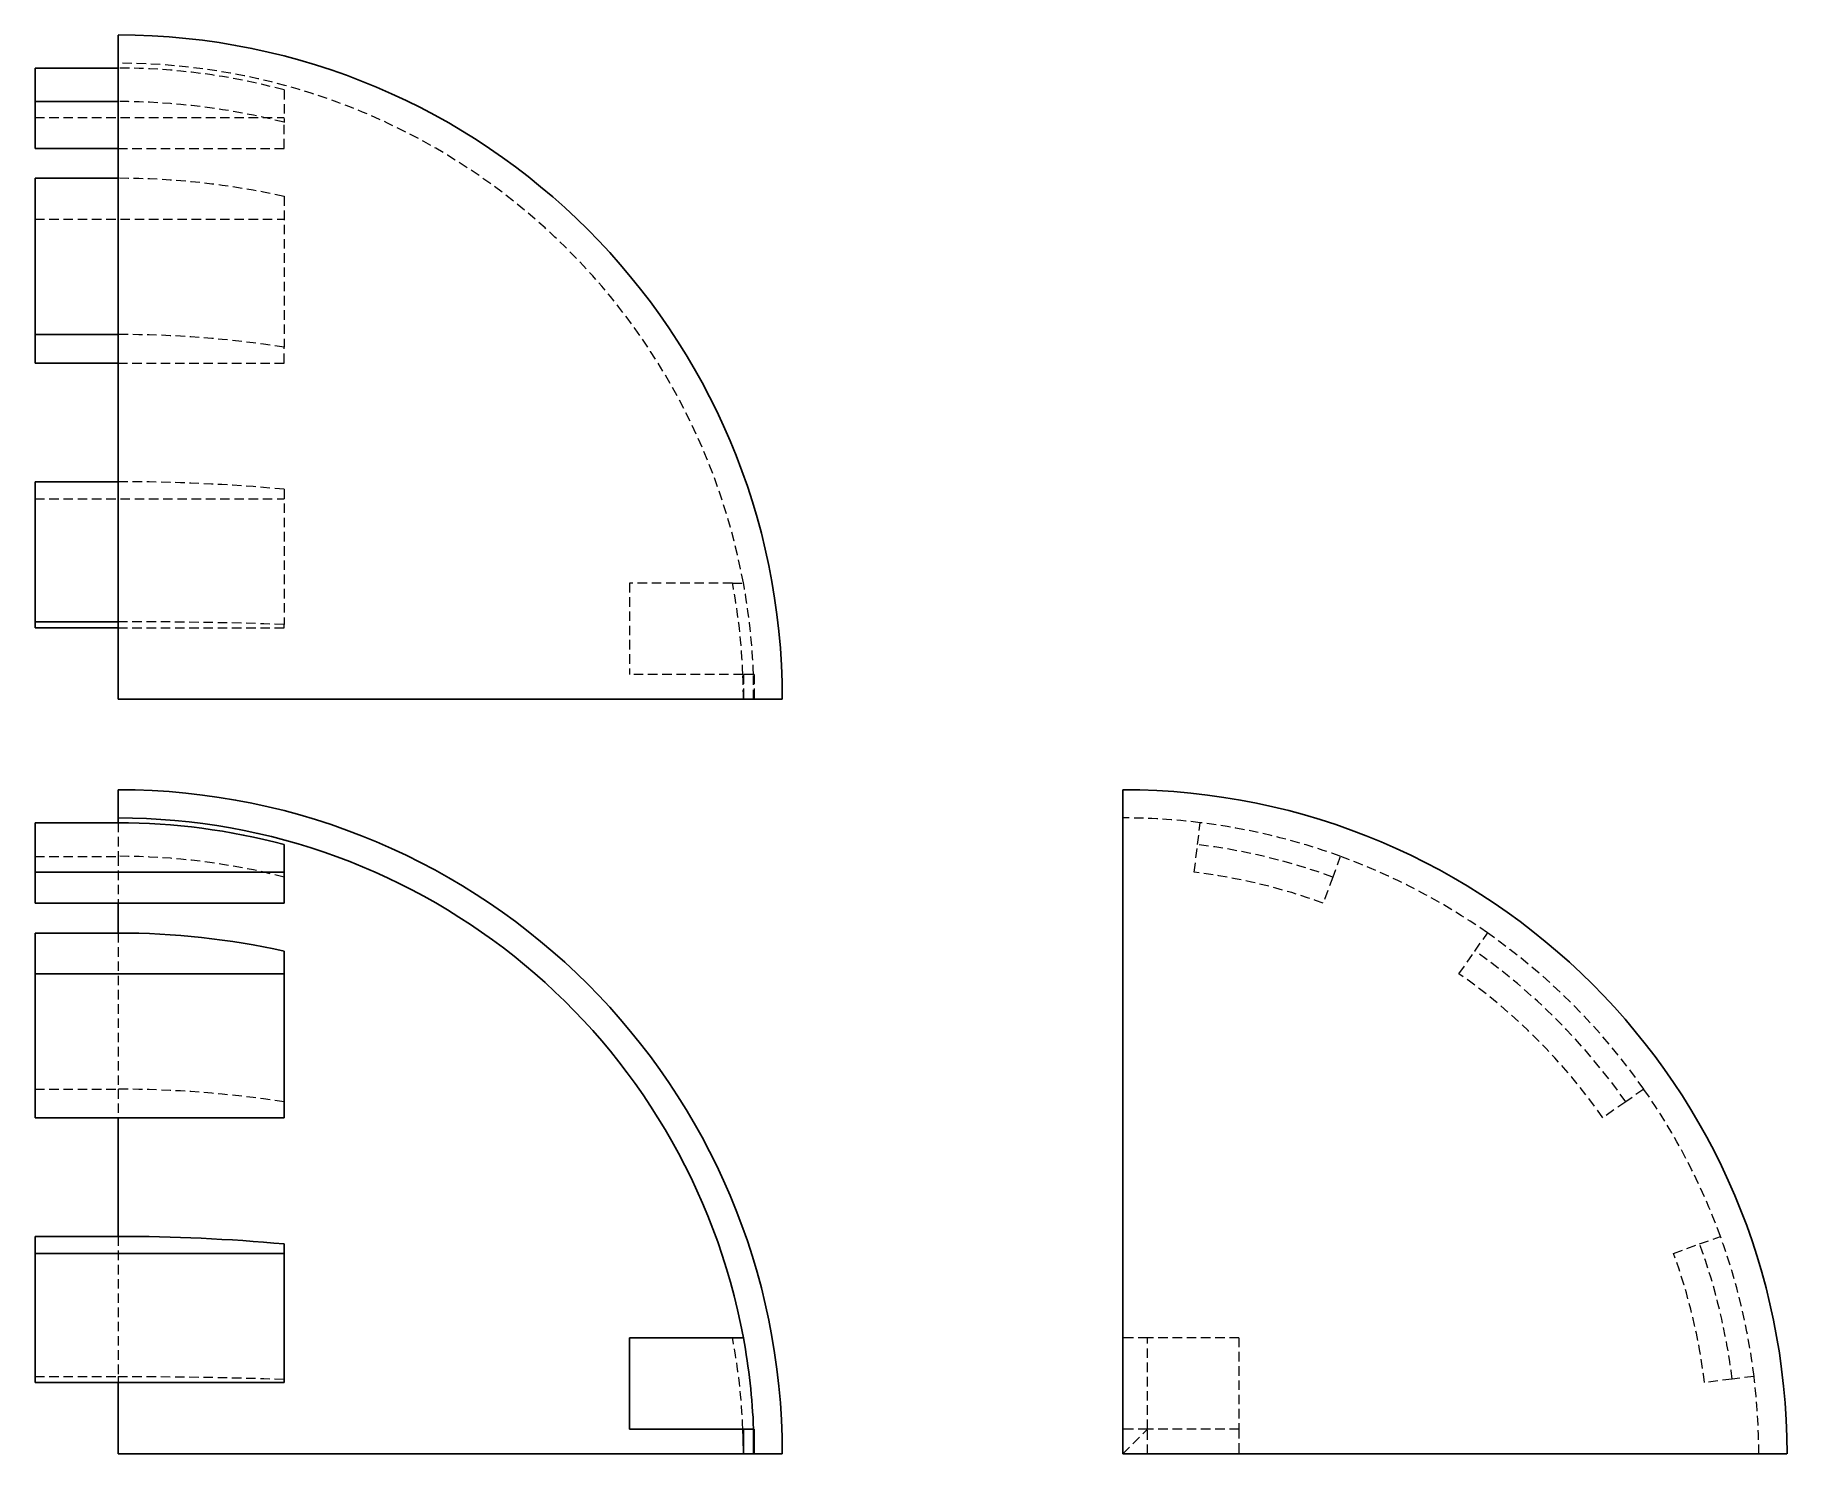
# Model space of a CAD drawing. Header units: millimetres. Extents: x 33 to 267, y 13 to 202.
import ezdxf

# ---------------------------------------------------------------- set-up
doc = ezdxf.new("R2010")
doc.units = ezdxf.units.MM
doc.linetypes.add('HIDDEN', pattern=[1.905, 1.27, -0.635])

msp = doc.modelspace()

# ---------------------------------------------------------------- linework, layer by layer
at = {"color": 7, "linetype": 'Continuous', "lineweight": 25}
for p, q in [((44.11, 113.56), (44.11, 202.44)), ((33, 198.03), (44.11, 198.03)), ((33, 193.53), (33, 198.03)), ((33, 193.53), (44.11, 193.53)), ((33, 187.27), (33, 193.53)), ((33, 187.27), (44.11, 187.27)), ((33, 162.37), (33, 183.27)), ((33, 183.27), (44.11, 183.27)), ((33, 162.37), (44.11, 162.37)), ((33, 158.55), (33, 162.37)), ((33, 158.55), (44.11, 158.55)), ((33, 142.67), (44.11, 142.67)), ((33, 123.93), (33, 142.67)), ((33, 123.93), (44.11, 123.93)), ((33, 123.12), (33, 123.93)), ((33, 123.12), (44.11, 123.12)), ((133, 113.56), (44.11, 113.56)), ((44.11, 101.44), (44.11, 97.67)), ((178.56, 12.56), (178.56, 101.44)), ((33, 97.03), (44.11, 97.03)), ((33, 90.42), (33, 97.03)), ((44.11, 97.67), (44.11, 97.03)), ((66.33, 90.42), (66.33, 94.1)), ((33, 90.42), (66.33, 90.42)), ((33, 86.27), (33, 90.42)), ((66.33, 86.27), (66.33, 90.42)), ((33, 86.27), (66.33, 86.27)), ((44.11, 86.27), (44.11, 82.27)), ((33, 76.81), (33, 82.27)), ((33, 82.27), (44.11, 82.27)), ((66.33, 76.81), (66.33, 79.86)), ((33, 76.81), (66.33, 76.81)), ((33, 57.55), (33, 76.81)), ((66.33, 57.55), (66.33, 76.81)), ((33, 57.55), (66.33, 57.55)), ((44.11, 57.55), (44.11, 41.67)), ((33, 41.67), (44.11, 41.67)), ((33, 39.39), (33, 41.67)), ((66.33, 39.39), (66.33, 40.66)), ((33, 22.12), (33, 39.39)), ((33, 39.39), (66.33, 39.39)), ((66.33, 22.12), (66.33, 39.39)), ((112.56, 28.11), (112.56, 15.89)), ((127.72, 28.11), (112.56, 28.11)), ((127.72, 28.11), (127.79, 28.11)), ((33, 22.12), (66.33, 22.12)), ((44.11, 22.12), (44.11, 12.56)), ((112.56, 15.89), (129.16, 15.89)), ((127.79, 15.89), (127.79, 12.56)), ((129.22, 15.89), (129.16, 15.89)), ((129.16, 12.56), (129.16, 15.89)), ((129.22, 15.89), (129.22, 12.56)), ((44.11, 12.56), (127.79, 12.56)), ((127.79, 12.56), (129.16, 12.56)), ((129.16, 12.56), (129.22, 12.56)), ((129.22, 12.56), (133, 12.56)), ((267.44, 12.56), (178.56, 12.56))]:
    msp.add_line(p, q, dxfattribs=at)
at = {"color": 7, "linetype": 'HIDDEN', "lineweight": 18}
for p, q in [((66.33, 195.1), (66.33, 190.76)), ((33, 191.42), (66.33, 191.42)), ((66.33, 187.27), (66.33, 190.76)), ((44.11, 187.27), (66.33, 187.27)), ((66.33, 180.86), (66.33, 160.68)), ((33, 177.81), (66.33, 177.81)), ((66.33, 158.55), (66.33, 160.68)), ((44.11, 158.55), (66.33, 158.55)), ((66.33, 141.66), (66.33, 123.57)), ((33, 140.39), (66.33, 140.39)), ((126.33, 129.11), (112.56, 129.11)), ((112.56, 129.11), (112.56, 116.89)), ((126.33, 129.11), (127.72, 129.11)), ((127.72, 129.11), (127.79, 129.11)), ((44.11, 123.12), (66.33, 123.12)), ((66.33, 123.12), (66.33, 123.57)), ((127.72, 116.89), (112.56, 116.89)), ((127.79, 116.89), (127.72, 116.89)), ((129.16, 116.89), (127.79, 116.89)), ((127.79, 116.89), (127.79, 113.56)), ((129.22, 116.89), (129.16, 116.89)), ((129.16, 113.56), (129.16, 116.89)), ((129.22, 116.89), (129.22, 113.56)), ((44.11, 97.03), (44.11, 92.53)), ((188.57, 94.1), (188.93, 97.03)), ((188.12, 90.42), (188.57, 94.1)), ((33, 92.53), (44.11, 92.53)), ((44.11, 92.53), (44.11, 86.27)), ((207.67, 92.53), (206.66, 89.76)), ((206.66, 89.76), (205.39, 86.27)), ((44.11, 82.27), (44.11, 61.37)), ((225.68, 79.86), (227.37, 82.27)), ((223.55, 76.81), (225.68, 79.86)), ((33, 61.37), (44.11, 61.37)), ((44.11, 61.37), (44.11, 57.55)), ((248.27, 61.37), (245.86, 59.68)), ((245.86, 59.68), (242.81, 57.55)), ((44.11, 41.67), (44.11, 22.93)), ((252.27, 39.39), (255.76, 40.66)), ((255.76, 40.66), (258.53, 41.67)), ((181.89, 28.11), (178.56, 28.11)), ((181.89, 15.89), (181.89, 28.11)), ((194.11, 28.11), (181.89, 28.11)), ((194.11, 28.11), (194.11, 15.89)), ((33, 22.93), (44.11, 22.93)), ((44.11, 22.93), (44.11, 22.12)), ((260.1, 22.57), (256.42, 22.12)), ((263.03, 22.93), (260.1, 22.57)), ((181.89, 15.89), (178.56, 15.89)), ((181.89, 12.56), (181.89, 15.89)), ((194.11, 15.89), (181.89, 15.89)), ((194.11, 15.89), (194.11, 12.56))]:
    msp.add_line(p, q, dxfattribs=at)
at = {"color": 7, "linetype": 'HIDDEN', "lineweight": 18, "flags": 128}
for points in [[(66.33, 123.57), (63.61, 123.65), (60.86, 123.73), (58.1, 123.79), (55.32, 123.84), (52.53, 123.88), (49.73, 123.91), (46.92, 123.92), (44.11, 123.93)], [(44.11, 22.93), (46.92, 22.92), (49.73, 22.91), (52.53, 22.88), (55.32, 22.84), (58.1, 22.79), (60.86, 22.73), (63.61, 22.65), (66.33, 22.57)]]:
    msp.add_lwpolyline(points, dxfattribs=at)
at = {"color": 7, "linetype": 'Continuous', "lineweight": 25}
for centre, radius, start, end in [((44.11, 113.56), 88.89, 0, 90), ((44.11, 12.56), 88.89, 0, 90), ((178.56, 12.56), 88.89, 0, 90), ((44.11, 12.56), 85.11, 10.531, 90), ((44.11, 11.32), 85.71, 74.9749, 90.0015), ((44.16, -20.57), 102.84, 77.5502, 90.0281), ((44.25, -200.39), 242.06, 84.7647, 90.0321), ((44.11, 12.56), 85.11, 2.2445, 10.531), ((44.11, 12.56), 83.68, 0, 2.283)]:
    msp.add_arc(centre, radius, start, end, dxfattribs=at)
at = {"color": 7, "linetype": 'HIDDEN', "lineweight": 18}
for centre, radius, start, end in [((44.11, 113.56), 85.11, 10.531, 90), ((44.11, 112.32), 85.71, 74.9749, 90.0015), ((44.13, 103.29), 90.25, 75.7566, 90.0114), ((44.16, 80.43), 102.84, 77.5502, 90.0281), ((44.21, 17.06), 145.31, 81.2442, 90.0406), ((44.25, -99.39), 242.06, 84.7647, 90.0321), ((44.11, 113.56), 83.68, 2.283, 10.7135), ((44.11, 113.56), 85.11, 2.2445, 10.531), ((44.11, 113.56), 83.68, 0, 2.283), ((44.11, 113.56), 85.11, 0, 2.2445), ((178.56, 12.56), 85.11, 83, 90), ((178.56, 12.56), 85.11, 70, 83), ((178.56, 12.56), 82.16, 70, 83), ((44.13, 2.29), 90.25, 75.7566, 90.0114), ((178.56, 12.56), 85.11, 55, 70), ((178.56, 12.56), 78.44, 70, 83), ((178.56, 12.56), 85.11, 35, 55), ((178.56, 12.56), 82.16, 35, 55), ((178.56, 12.56), 78.44, 35, 55), ((44.21, -83.94), 145.31, 81.2442, 90.0406), ((178.56, 12.56), 85.11, 20, 35), ((178.56, 12.56), 82.16, 7, 20), ((178.56, 12.56), 85.11, 7, 20), ((178.56, 12.56), 78.44, 7, 20), ((44.11, 12.56), 83.68, 2.283, 10.7135), ((178.56, 12.56), 85.11, 0, 7)]:
    msp.add_arc(centre, radius, start, end, dxfattribs=at)
at = {"color": 7, "linetype": 'Continuous', "lineweight": 25}
msp.add_open_spline([(129.22, 12.56), (129.22, 13.67), (129.2, 14.78), (129.16, 15.89)], degree=3, dxfattribs=at)
at = {"color": 7, "linetype": 'HIDDEN', "lineweight": 18}
msp.add_open_spline([(178.56, 12.56), (179.67, 13.67), (180.78, 14.78), (181.89, 15.89)], degree=3, dxfattribs=at)

doc.saveas('drawing.dxf')
